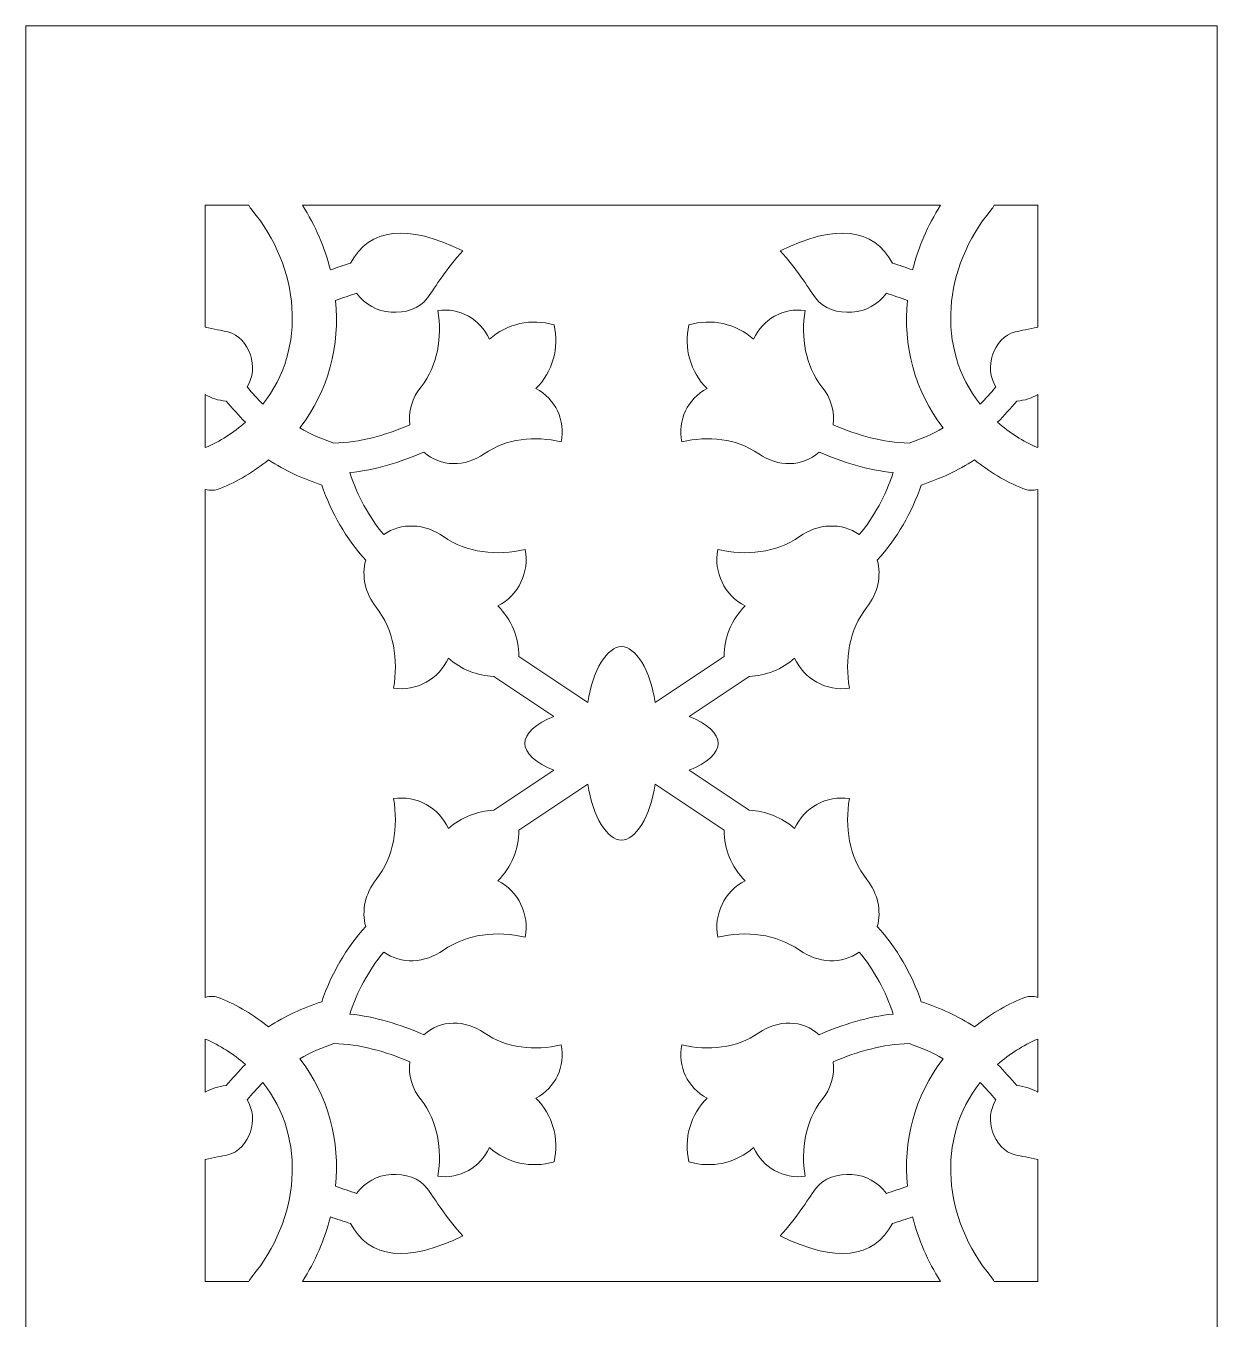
# Model space of a CAD drawing. Header units: millimetres. Extents: x -1649 to 1561, y -460 to 2135.
# Drawn here: x -356.2 to -24.2, y 175.7 to 536.2 of the extents above; entities that cross this region are included whole.
import ezdxf

# ---------------------------------------------------------------- set-up
doc = ezdxf.new("R2010")
doc.units = ezdxf.units.MM
doc.header["$MEASUREMENT"] = 0
doc.layers.add('Layer 1', color=7, linetype='Continuous')

msp = doc.modelspace()

# ---------------------------------------------------------------- linework, layer by layer
at = {"layer": 'Layer 1', "color": 250, "lineweight": 20}
for points, knots in [([(-356.2479, 136.2378), (-356.2479, 136.2378), (-356.2479, 536.2377), (-356.2479, 536.2377), (-356.2479, 536.2377), (-356.2479, 536.2377), (-24.248, 536.2377), (-24.248, 536.2377), (-24.248, 536.2377), (-24.248, 536.2377), (-24.248, 136.2378), (-24.248, 136.2378), (-24.248, 136.2378), (-24.248, 136.2378), (-356.2479, 136.2378), (-356.2479, 136.2378)], [0, 0, 0, 0, 0.2, 0.2, 0.2, 0.2, 0.4, 0.4, 0.4, 0.4, 0.6, 0.6, 0.6, 0.6, 1, 1, 1, 1]), ([(-306.2479, 486.2377), (-306.2479, 486.2377), (-306.2479, 452.2401), (-306.2479, 452.2401), (-306.2479, 452.2401), (-303.8246, 451.69), (-301.7154, 451.3224), (-299.9526, 450.9334), (-299.9526, 450.9334), (-296.8821, 450.2569), (-294.6956, 447.4931), (-293.6579, 444.5251), (-293.6579, 444.5251), (-292.6209, 441.5579), (-292.9621, 438.2815), (-294.59, 435.5912), (-294.59, 435.5912), (-293.1734, 433.9451), (-291.7174, 432.3318), (-290.2256, 430.7549), (-290.2256, 430.7549), (-277.7565, 446.3), (-280.0043, 469.0109), (-293.2378, 484.9178), (-293.2378, 484.9178), (-293.5801, 485.3293), (-293.8581, 485.7733), (-294.0739, 486.2377), (-294.0739, 486.2377), (-294.0739, 486.2377), (-306.2479, 486.2377), (-306.2479, 486.2377)], [0, 0, 0, 0, 0.11111111, 0.11111111, 0.11111111, 0.11111111, 0.22222222, 0.22222222, 0.22222222, 0.22222222, 0.33333333, 0.33333333, 0.33333333, 0.33333333, 0.44444444, 0.44444444, 0.44444444, 0.44444444, 0.55555556, 0.55555556, 0.55555556, 0.55555556, 0.66666667, 0.66666667, 0.66666667, 0.66666667, 0.77777778, 0.77777778, 0.77777778, 0.77777778, 1, 1, 1, 1]), ([(-269.9123, 459.7168), (-268.7138, 447.2095), (-271.7801, 434.5814), (-279.9054, 424.164), (-279.9054, 424.164), (-276.8931, 422.4287), (-273.7085, 421.0224), (-270.3878, 419.9143), (-270.3878, 419.9143), (-263.2255, 420.0904), (-256.0292, 422.1184), (-249.2706, 425.0025), (-249.2706, 425.0025), (-249.7346, 428.6444), (-248.6071, 432.5011), (-246.1188, 435.6378), (-246.1188, 435.6378), (-241.4363, 441.5403), (-240.1606, 449.4706), (-241.4508, 456.8941), (-241.4508, 456.8941), (-235.4057, 457.7623), (-229.5233, 454.4957), (-227.0631, 448.906), (-227.0631, 448.906), (-222.148, 453.2692), (-215.3208, 454.7732), (-209.0273, 452.8788), (-209.0273, 452.8788), (-207.5264, 446.479), (-209.4506, 439.7588), (-214.1119, 435.1236), (-214.1119, 435.1236), (-208.6856, 432.3208), (-205.7905, 426.2466), (-207.0322, 420.2665), (-207.0322, 420.2665), (-214.3621, 422.017), (-222.3562, 421.2362), (-228.5379, 416.9294), (-228.5379, 416.9294), (-233.8058, 413.2597), (-240.7022, 413.1964), (-245.324, 417.4492), (-245.324, 417.4492), (-251.9295, 414.5754), (-258.8987, 412.4393), (-265.9815, 411.6918), (-265.9815, 411.6918), (-263.8642, 405.3189), (-260.7415, 399.5173), (-256.4943, 394.4122), (-256.4943, 394.4122), (-251.6374, 397.8907), (-245.0234, 397.5227), (-239.894, 393.9124), (-239.894, 393.9124), (-233.3661, 389.3148), (-224.8985, 388.4454), (-217.1223, 390.2614), (-217.1223, 390.2614), (-215.8388, 383.9177), (-218.9378, 377.4967), (-224.7023, 374.5549), (-224.7023, 374.5549), (-220.9281, 370.7643), (-218.8704, 365.6786), (-218.854, 360.455), (-218.854, 360.455), (-218.854, 360.455), (-199.5888, 347.5876), (-199.5888, 347.5876), (-199.5888, 347.5876), (-198.4156, 356.722), (-194.0385, 363.2219), (-190.2485, 363.2219), (-190.2485, 363.2219), (-186.4561, 363.2219), (-182.0807, 356.722), (-180.9076, 347.5876), (-180.9076, 347.5876), (-180.9076, 347.5876), (-161.6418, 360.455), (-161.6418, 360.455), (-161.6418, 360.455), (-161.6254, 365.6786), (-159.5676, 370.7643), (-155.7934, 374.5549), (-155.7934, 374.5549), (-161.558, 377.4967), (-164.657, 383.9177), (-163.3734, 390.2614), (-163.3734, 390.2614), (-155.5973, 388.4454), (-147.1296, 389.3148), (-140.6018, 393.9124), (-140.6018, 393.9124), (-135.4725, 397.5227), (-128.8584, 397.8907), (-124.0015, 394.4122), (-124.0015, 394.4122), (-119.7544, 399.5173), (-116.6316, 405.3189), (-114.5144, 411.6918), (-114.5144, 411.6918), (-121.5972, 412.4393), (-128.5664, 414.5754), (-135.1718, 417.4492), (-135.1718, 417.4492), (-139.7938, 413.1964), (-146.69, 413.2597), (-151.9579, 416.9294), (-151.9579, 416.9294), (-158.1396, 421.2362), (-166.1337, 422.017), (-173.4636, 420.2665), (-173.4636, 420.2665), (-174.7053, 426.2466), (-171.8102, 432.3208), (-166.3839, 435.1236), (-166.3839, 435.1236), (-171.0452, 439.7588), (-172.9693, 446.479), (-171.4684, 452.8788), (-171.4684, 452.8788), (-165.175, 454.7732), (-158.3478, 453.2692), (-153.4327, 448.906), (-153.4327, 448.906), (-150.9725, 454.4957), (-145.0902, 457.7623), (-139.0451, 456.8941), (-139.0451, 456.8941), (-140.3353, 449.4706), (-139.0597, 441.5403), (-134.3771, 435.6378), (-134.3771, 435.6378), (-131.8888, 432.5011), (-130.7613, 428.6444), (-131.2252, 425.0025), (-131.2252, 425.0025), (-124.4667, 422.1184), (-117.2703, 420.0904), (-110.108, 419.9143), (-110.108, 419.9143), (-106.7875, 421.0224), (-103.6028, 422.4287), (-100.5905, 424.164), (-100.5905, 424.164), (-108.7158, 434.5814), (-111.7821, 447.2095), (-110.5835, 459.7168), (-110.5835, 459.7168), (-112.5216, 460.4157), (-114.4719, 461.0793), (-116.4343, 461.7078), (-116.4343, 461.7078), (-118.6772, 458.6032), (-122.1897, 456.6627), (-126.0113, 456.415), (-126.0113, 456.415), (-129.833, 456.1673), (-133.9727, 457.3063), (-136.1913, 460.4272), (-136.1913, 460.4272), (-138.538, 463.7284), (-141.3609, 468.3807), (-145.9979, 473.5557), (-145.9979, 473.5557), (-130.4553, 481.0804), (-120.0386, 479.9256), (-114.7487, 470.0911), (-114.7487, 470.0911), (-112.858, 469.4967), (-110.9782, 468.8713), (-109.1086, 468.2143), (-109.1086, 468.2143), (-107.5301, 474.4942), (-104.8931, 480.6048), (-101.3016, 486.2377), (-101.3016, 486.2377), (-101.3016, 486.2377), (-279.1943, 486.2377), (-279.1943, 486.2377), (-279.1943, 486.2377), (-275.6028, 480.6048), (-272.9657, 474.4942), (-271.3872, 468.2143), (-271.3872, 468.2143), (-269.5178, 468.8713), (-267.6379, 469.4967), (-265.7471, 470.0911), (-265.7471, 470.0911), (-260.4573, 479.9256), (-250.0405, 481.0804), (-234.498, 473.5557), (-234.498, 473.5557), (-239.135, 468.3807), (-241.9578, 463.7284), (-244.3046, 460.4272), (-244.3046, 460.4272), (-246.5232, 457.3063), (-250.6629, 456.1673), (-254.4846, 456.415), (-254.4846, 456.415), (-258.3061, 456.6627), (-261.8187, 458.6032), (-264.0615, 461.7078), (-264.0615, 461.7078), (-266.0239, 461.0793), (-267.9743, 460.4157), (-269.9123, 459.7168)], [0, 0, 0, 0, 0.01851852, 0.01851852, 0.01851852, 0.01851852, 0.03703704, 0.03703704, 0.03703704, 0.03703704, 0.05555556, 0.05555556, 0.05555556, 0.05555556, 0.07407407, 0.07407407, 0.07407407, 0.07407407, 0.09259259, 0.09259259, 0.09259259, 0.09259259, 0.11111111, 0.11111111, 0.11111111, 0.11111111, 0.12962963, 0.12962963, 0.12962963, 0.12962963, 0.14814815, 0.14814815, 0.14814815, 0.14814815, 0.16666667, 0.16666667, 0.16666667, 0.16666667, 0.18518519, 0.18518519, 0.18518519, 0.18518519, 0.2037037, 0.2037037, 0.2037037, 0.2037037, 0.22222222, 0.22222222, 0.22222222, 0.22222222, 0.24074074, 0.24074074, 0.24074074, 0.24074074, 0.25925926, 0.25925926, 0.25925926, 0.25925926, 0.27777778, 0.27777778, 0.27777778, 0.27777778, 0.2962963, 0.2962963, 0.2962963, 0.2962963, 0.31481481, 0.31481481, 0.31481481, 0.31481481, 0.33333333, 0.33333333, 0.33333333, 0.33333333, 0.35185185, 0.35185185, 0.35185185, 0.35185185, 0.37037037, 0.37037037, 0.37037037, 0.37037037, 0.38888889, 0.38888889, 0.38888889, 0.38888889, 0.40740741, 0.40740741, 0.40740741, 0.40740741, 0.42592593, 0.42592593, 0.42592593, 0.42592593, 0.44444444, 0.44444444, 0.44444444, 0.44444444, 0.46296296, 0.46296296, 0.46296296, 0.46296296, 0.48148148, 0.48148148, 0.48148148, 0.48148148, 0.5, 0.5, 0.5, 0.5, 0.51851852, 0.51851852, 0.51851852, 0.51851852, 0.53703704, 0.53703704, 0.53703704, 0.53703704, 0.55555556, 0.55555556, 0.55555556, 0.55555556, 0.57407407, 0.57407407, 0.57407407, 0.57407407, 0.59259259, 0.59259259, 0.59259259, 0.59259259, 0.61111111, 0.61111111, 0.61111111, 0.61111111, 0.62962963, 0.62962963, 0.62962963, 0.62962963, 0.64814815, 0.64814815, 0.64814815, 0.64814815, 0.66666667, 0.66666667, 0.66666667, 0.66666667, 0.68518519, 0.68518519, 0.68518519, 0.68518519, 0.7037037, 0.7037037, 0.7037037, 0.7037037, 0.72222222, 0.72222222, 0.72222222, 0.72222222, 0.74074074, 0.74074074, 0.74074074, 0.74074074, 0.75925926, 0.75925926, 0.75925926, 0.75925926, 0.77777778, 0.77777778, 0.77777778, 0.77777778, 0.7962963, 0.7962963, 0.7962963, 0.7962963, 0.81481481, 0.81481481, 0.81481481, 0.81481481, 0.83333333, 0.83333333, 0.83333333, 0.83333333, 0.85185185, 0.85185185, 0.85185185, 0.85185185, 0.87037037, 0.87037037, 0.87037037, 0.87037037, 0.88888889, 0.88888889, 0.88888889, 0.88888889, 0.90740741, 0.90740741, 0.90740741, 0.90740741, 0.92592593, 0.92592593, 0.92592593, 0.92592593, 0.94444444, 0.94444444, 0.94444444, 0.94444444, 0.96296296, 0.96296296, 0.96296296, 0.96296296, 1, 1, 1, 1]), ([(-87.2581, 484.9178), (-100.4916, 469.0109), (-102.7393, 446.3), (-90.2703, 430.7549), (-90.2703, 430.7549), (-88.7784, 432.3318), (-87.3224, 433.9451), (-85.9058, 435.5912), (-85.9058, 435.5912), (-87.5337, 438.2815), (-87.875, 441.5579), (-86.8379, 444.5251), (-86.8379, 444.5251), (-85.8002, 447.4931), (-83.6137, 450.2569), (-80.5432, 450.9334), (-80.5432, 450.9334), (-78.7804, 451.3224), (-76.6714, 451.69), (-74.248, 452.2401), (-74.248, 452.2401), (-74.248, 452.2401), (-74.248, 486.2377), (-74.248, 486.2377), (-74.248, 486.2377), (-74.248, 486.2377), (-86.422, 486.2377), (-86.422, 486.2377), (-86.422, 486.2377), (-86.6378, 485.7733), (-86.9158, 485.3293), (-87.2581, 484.9178)], [0, 0, 0, 0, 0.11111111, 0.11111111, 0.11111111, 0.11111111, 0.22222222, 0.22222222, 0.22222222, 0.22222222, 0.33333333, 0.33333333, 0.33333333, 0.33333333, 0.44444444, 0.44444444, 0.44444444, 0.44444444, 0.55555556, 0.55555556, 0.55555556, 0.55555556, 0.66666667, 0.66666667, 0.66666667, 0.66666667, 0.77777778, 0.77777778, 0.77777778, 0.77777778, 1, 1, 1, 1]), ([(-306.2479, 433.4777), (-306.2479, 433.4777), (-306.2479, 418.6778), (-306.2479, 418.6778), (-306.2479, 418.6778), (-302.1307, 420.4535), (-298.3713, 422.8417), (-295.0715, 425.7233), (-295.0715, 425.7233), (-296.896, 427.6437), (-298.669, 429.614), (-300.3862, 431.6317), (-300.3862, 431.6317), (-302.6401, 431.841), (-304.5937, 432.4569), (-306.2479, 433.4777)], [0, 0, 0, 0, 0.2, 0.2, 0.2, 0.2, 0.4, 0.4, 0.4, 0.4, 0.6, 0.6, 0.6, 0.6, 1, 1, 1, 1]), ([(-80.1097, 431.6317), (-81.8268, 429.614), (-83.5998, 427.6437), (-85.4244, 425.7233), (-85.4244, 425.7233), (-82.1247, 422.8418), (-78.3651, 420.4535), (-74.248, 418.6778), (-74.248, 418.6778), (-74.248, 418.6778), (-74.248, 433.4777), (-74.248, 433.4777), (-74.248, 433.4777), (-75.9023, 432.4569), (-77.8558, 431.841), (-80.1097, 431.6317)], [0, 0, 0, 0, 0.2, 0.2, 0.2, 0.2, 0.4, 0.4, 0.4, 0.4, 0.6, 0.6, 0.6, 0.6, 1, 1, 1, 1]), ([(-306.2479, 407.0407), (-306.2479, 407.0407), (-306.2479, 265.4346), (-306.2479, 265.4346), (-306.2479, 265.4346), (-304.9413, 265.838), (-303.4928, 265.8064), (-302.1361, 265.2431), (-302.1361, 265.2431), (-297.2143, 263.2), (-292.6792, 260.4799), (-288.6342, 257.2029), (-288.6342, 257.2029), (-284.0202, 260.1914), (-279.0382, 262.5127), (-273.7886, 264.2261), (-273.7886, 264.2261), (-271.0921, 272.0308), (-267.0471, 279.0954), (-261.5411, 285.2182), (-261.5411, 285.2182), (-262.75, 289.5656), (-261.6547, 294.437), (-258.623, 298.2974), (-258.623, 298.2974), (-253.6915, 304.5769), (-252.3812, 312.9875), (-253.7881, 320.8481), (-253.7881, 320.8481), (-247.3866, 321.7989), (-241.1356, 318.3683), (-238.4993, 312.4581), (-238.4993, 312.4581), (-234.9588, 315.6331), (-230.4663, 317.3993), (-225.8468, 317.5717), (-225.8468, 317.5717), (-225.8468, 317.5717), (-209.1045, 328.7541), (-209.1045, 328.7541), (-209.1045, 328.7541), (-214.09, 330.6832), (-217.2328, 333.6018), (-217.2328, 336.237), (-217.2328, 336.237), (-217.2328, 338.8739), (-214.09, 341.7933), (-209.1045, 343.7211), (-209.1045, 343.7211), (-209.1045, 343.7211), (-225.8468, 354.9036), (-225.8468, 354.9036), (-225.8468, 354.9036), (-230.4663, 355.076), (-234.9588, 356.8422), (-238.4993, 360.0172), (-238.4993, 360.0172), (-241.1356, 354.107), (-247.3866, 350.6764), (-253.7881, 351.6272), (-253.7881, 351.6272), (-252.3812, 359.4878), (-253.6915, 367.8984), (-258.623, 374.1779), (-258.623, 374.1779), (-261.6547, 378.0383), (-262.75, 382.9097), (-261.5411, 387.2572), (-261.5411, 387.2572), (-267.0471, 393.3799), (-271.0921, 400.4445), (-273.7886, 408.2492), (-273.7886, 408.2492), (-279.0382, 409.9626), (-284.0202, 412.2839), (-288.6342, 415.2724), (-288.6342, 415.2724), (-292.6792, 411.9954), (-297.2143, 409.2753), (-302.1361, 407.2322), (-302.1361, 407.2322), (-303.4928, 406.6689), (-304.9413, 406.6373), (-306.2479, 407.0407)], [0, 0, 0, 0, 0.04545455, 0.04545455, 0.04545455, 0.04545455, 0.09090909, 0.09090909, 0.09090909, 0.09090909, 0.13636364, 0.13636364, 0.13636364, 0.13636364, 0.18181818, 0.18181818, 0.18181818, 0.18181818, 0.22727273, 0.22727273, 0.22727273, 0.22727273, 0.27272727, 0.27272727, 0.27272727, 0.27272727, 0.31818182, 0.31818182, 0.31818182, 0.31818182, 0.36363636, 0.36363636, 0.36363636, 0.36363636, 0.40909091, 0.40909091, 0.40909091, 0.40909091, 0.45454545, 0.45454545, 0.45454545, 0.45454545, 0.5, 0.5, 0.5, 0.5, 0.54545455, 0.54545455, 0.54545455, 0.54545455, 0.59090909, 0.59090909, 0.59090909, 0.59090909, 0.63636364, 0.63636364, 0.63636364, 0.63636364, 0.68181818, 0.68181818, 0.68181818, 0.68181818, 0.72727273, 0.72727273, 0.72727273, 0.72727273, 0.77272727, 0.77272727, 0.77272727, 0.77272727, 0.81818182, 0.81818182, 0.81818182, 0.81818182, 0.86363636, 0.86363636, 0.86363636, 0.86363636, 0.90909091, 0.90909091, 0.90909091, 0.90909091, 1, 1, 1, 1]), ([(-154.6489, 354.9036), (-154.6489, 354.9036), (-171.3919, 343.7205), (-171.3919, 343.7205), (-171.3919, 343.7205), (-166.4058, 341.7914), (-163.2635, 338.8734), (-163.2635, 336.2376), (-163.2635, 336.2376), (-163.2635, 333.6007), (-166.4064, 330.6825), (-171.3913, 328.7541), (-171.3913, 328.7541), (-171.3913, 328.7541), (-154.6489, 317.5717), (-154.6489, 317.5717), (-154.6489, 317.5717), (-150.0294, 317.3993), (-145.537, 315.6331), (-141.9965, 312.4581), (-141.9965, 312.4581), (-139.3602, 318.3683), (-133.1092, 321.7989), (-126.7077, 320.8481), (-126.7077, 320.8481), (-128.1146, 312.9875), (-126.8043, 304.5769), (-121.8728, 298.2974), (-121.8728, 298.2974), (-118.8411, 294.437), (-117.7458, 289.5656), (-118.9547, 285.2182), (-118.9547, 285.2182), (-113.4488, 279.0954), (-109.4037, 272.0308), (-106.7072, 264.2261), (-106.7072, 264.2261), (-101.4576, 262.5127), (-96.4757, 260.1914), (-91.8617, 257.2029), (-91.8617, 257.2029), (-87.8167, 260.4799), (-83.2817, 263.2), (-78.3598, 265.2431), (-78.3598, 265.2431), (-77.0031, 265.8064), (-75.5546, 265.838), (-74.248, 265.4346), (-74.248, 265.4346), (-74.248, 265.4346), (-74.248, 407.0407), (-74.248, 407.0407), (-74.248, 407.0407), (-75.5546, 406.6373), (-77.0031, 406.6689), (-78.3598, 407.2322), (-78.3598, 407.2322), (-83.2817, 409.2753), (-87.8167, 411.9954), (-91.8617, 415.2724), (-91.8617, 415.2724), (-96.4757, 412.2839), (-101.4576, 409.9626), (-106.7072, 408.2492), (-106.7072, 408.2492), (-109.4037, 400.4445), (-113.4488, 393.3799), (-118.9547, 387.2572), (-118.9547, 387.2572), (-117.7458, 382.9097), (-118.8411, 378.0383), (-121.8728, 374.1779), (-121.8728, 374.1779), (-126.8043, 367.8984), (-128.1146, 359.4878), (-126.7077, 351.6272), (-126.7077, 351.6272), (-133.1092, 350.6764), (-139.3602, 354.107), (-141.9965, 360.0172), (-141.9965, 360.0172), (-145.537, 356.8422), (-150.0294, 355.076), (-154.6489, 354.9036)], [0, 0, 0, 0, 0.04545455, 0.04545455, 0.04545455, 0.04545455, 0.09090909, 0.09090909, 0.09090909, 0.09090909, 0.13636364, 0.13636364, 0.13636364, 0.13636364, 0.18181818, 0.18181818, 0.18181818, 0.18181818, 0.22727273, 0.22727273, 0.22727273, 0.22727273, 0.27272727, 0.27272727, 0.27272727, 0.27272727, 0.31818182, 0.31818182, 0.31818182, 0.31818182, 0.36363636, 0.36363636, 0.36363636, 0.36363636, 0.40909091, 0.40909091, 0.40909091, 0.40909091, 0.45454545, 0.45454545, 0.45454545, 0.45454545, 0.5, 0.5, 0.5, 0.5, 0.54545455, 0.54545455, 0.54545455, 0.54545455, 0.59090909, 0.59090909, 0.59090909, 0.59090909, 0.63636364, 0.63636364, 0.63636364, 0.63636364, 0.68181818, 0.68181818, 0.68181818, 0.68181818, 0.72727273, 0.72727273, 0.72727273, 0.72727273, 0.77272727, 0.77272727, 0.77272727, 0.77272727, 0.81818182, 0.81818182, 0.81818182, 0.81818182, 0.86363636, 0.86363636, 0.86363636, 0.86363636, 0.90909091, 0.90909091, 0.90909091, 0.90909091, 1, 1, 1, 1]), ([(-256.4943, 278.0631), (-260.7415, 272.958), (-263.8642, 267.1564), (-265.9815, 260.7834), (-265.9815, 260.7834), (-258.8987, 260.036), (-251.9295, 257.8999), (-245.324, 255.0261), (-245.324, 255.0261), (-240.7022, 259.2789), (-233.8058, 259.2156), (-228.5379, 255.5459), (-228.5379, 255.5459), (-222.3562, 251.2391), (-214.3621, 250.4583), (-207.0322, 252.2088), (-207.0322, 252.2088), (-205.7905, 246.2286), (-208.6856, 240.1545), (-214.1119, 237.3517), (-214.1119, 237.3517), (-209.4506, 232.7165), (-207.5264, 225.9963), (-209.0273, 219.5965), (-209.0273, 219.5965), (-215.3208, 217.7021), (-222.148, 219.2061), (-227.0631, 223.5693), (-227.0631, 223.5693), (-229.5233, 217.9797), (-235.4057, 214.713), (-241.4508, 215.5812), (-241.4508, 215.5812), (-240.1606, 223.0047), (-241.4363, 230.935), (-246.1188, 236.8374), (-246.1188, 236.8374), (-248.6071, 239.9741), (-249.7346, 243.8309), (-249.2706, 247.4728), (-249.2706, 247.4728), (-256.0292, 250.3569), (-263.2255, 252.3849), (-270.3878, 252.561), (-270.3878, 252.561), (-273.7085, 251.4529), (-276.8931, 250.0466), (-279.9054, 248.3113), (-279.9054, 248.3113), (-271.7801, 237.8939), (-268.7138, 225.2658), (-269.9123, 212.7585), (-269.9123, 212.7585), (-267.9743, 212.0596), (-266.0239, 211.396), (-264.0615, 210.7675), (-264.0615, 210.7675), (-261.8187, 213.8721), (-258.3061, 215.8126), (-254.4846, 216.0603), (-254.4846, 216.0603), (-250.6629, 216.3081), (-246.5232, 215.169), (-244.3046, 212.0481), (-244.3046, 212.0481), (-241.9578, 208.7468), (-239.135, 204.0947), (-234.498, 198.9196), (-234.498, 198.9196), (-250.0405, 191.3949), (-260.4573, 192.5497), (-265.7471, 202.3842), (-265.7471, 202.3842), (-267.6379, 202.9786), (-269.5178, 203.604), (-271.3872, 204.261), (-271.3872, 204.261), (-272.9657, 197.9812), (-275.6027, 191.8707), (-279.1942, 186.2378), (-279.1942, 186.2378), (-279.1942, 186.2378), (-101.3017, 186.2378), (-101.3017, 186.2378), (-101.3017, 186.2378), (-104.8931, 191.8707), (-107.5301, 197.9812), (-109.1086, 204.261), (-109.1086, 204.261), (-110.9782, 203.604), (-112.858, 202.9786), (-114.7487, 202.3842), (-114.7487, 202.3842), (-120.0386, 192.5497), (-130.4553, 191.3949), (-145.9979, 198.9196), (-145.9979, 198.9196), (-141.3609, 204.0947), (-138.538, 208.7468), (-136.1913, 212.0481), (-136.1913, 212.0481), (-133.9727, 215.169), (-129.833, 216.3081), (-126.0113, 216.0603), (-126.0113, 216.0603), (-122.1897, 215.8126), (-118.6772, 213.8721), (-116.4343, 210.7675), (-116.4343, 210.7675), (-114.4719, 211.396), (-112.5216, 212.0596), (-110.5835, 212.7585), (-110.5835, 212.7585), (-111.7821, 225.2658), (-108.7158, 237.8939), (-100.5905, 248.3113), (-100.5905, 248.3113), (-103.6028, 250.0466), (-106.7875, 251.4529), (-110.108, 252.561), (-110.108, 252.561), (-117.2703, 252.3849), (-124.4667, 250.3569), (-131.2252, 247.4728), (-131.2252, 247.4728), (-130.7613, 243.8309), (-131.8888, 239.9741), (-134.3771, 236.8374), (-134.3771, 236.8374), (-139.0597, 230.935), (-140.3353, 223.0047), (-139.0451, 215.5812), (-139.0451, 215.5812), (-145.0902, 214.713), (-150.9725, 217.9797), (-153.4327, 223.5693), (-153.4327, 223.5693), (-158.3478, 219.2061), (-165.175, 217.7021), (-171.4684, 219.5965), (-171.4684, 219.5965), (-172.9693, 225.9963), (-171.0452, 232.7165), (-166.3839, 237.3517), (-166.3839, 237.3517), (-171.8102, 240.1545), (-174.7053, 246.2286), (-173.4636, 252.2088), (-173.4636, 252.2088), (-166.1337, 250.4583), (-158.1396, 251.2391), (-151.9579, 255.5459), (-151.9579, 255.5459), (-146.69, 259.2156), (-139.7938, 259.2789), (-135.1718, 255.0261), (-135.1718, 255.0261), (-128.5664, 257.8999), (-121.5972, 260.036), (-114.5144, 260.7834), (-114.5144, 260.7834), (-116.6316, 267.1564), (-119.7544, 272.958), (-124.0015, 278.0631), (-124.0015, 278.0631), (-128.8584, 274.5847), (-135.4725, 274.9525), (-140.6018, 278.5629), (-140.6018, 278.5629), (-147.1296, 283.1604), (-155.5973, 284.0299), (-163.3734, 282.2139), (-163.3734, 282.2139), (-164.657, 288.5577), (-161.558, 294.9786), (-155.7934, 297.9204), (-155.7934, 297.9204), (-159.5676, 301.711), (-161.6254, 306.7967), (-161.6418, 312.0204), (-161.6418, 312.0204), (-161.6418, 312.0204), (-180.9076, 324.8877), (-180.9076, 324.8877), (-180.9076, 324.8877), (-182.0807, 315.7527), (-186.4572, 309.2527), (-190.2479, 309.2527), (-190.2479, 309.2527), (-194.0404, 309.2527), (-198.4156, 315.7521), (-199.5888, 324.8877), (-199.5888, 324.8877), (-199.5888, 324.8877), (-218.854, 312.0204), (-218.854, 312.0204), (-218.854, 312.0204), (-218.8704, 306.7967), (-220.9281, 301.711), (-224.7023, 297.9204), (-224.7023, 297.9204), (-218.9378, 294.9786), (-215.8388, 288.5577), (-217.1223, 282.2139), (-217.1223, 282.2139), (-224.8985, 284.0299), (-233.3661, 283.1604), (-239.894, 278.5629), (-239.894, 278.5629), (-245.0234, 274.9525), (-251.6374, 274.5847), (-256.4943, 278.0631)], [0, 0, 0, 0, 0.01851852, 0.01851852, 0.01851852, 0.01851852, 0.03703704, 0.03703704, 0.03703704, 0.03703704, 0.05555556, 0.05555556, 0.05555556, 0.05555556, 0.07407407, 0.07407407, 0.07407407, 0.07407407, 0.09259259, 0.09259259, 0.09259259, 0.09259259, 0.11111111, 0.11111111, 0.11111111, 0.11111111, 0.12962963, 0.12962963, 0.12962963, 0.12962963, 0.14814815, 0.14814815, 0.14814815, 0.14814815, 0.16666667, 0.16666667, 0.16666667, 0.16666667, 0.18518519, 0.18518519, 0.18518519, 0.18518519, 0.2037037, 0.2037037, 0.2037037, 0.2037037, 0.22222222, 0.22222222, 0.22222222, 0.22222222, 0.24074074, 0.24074074, 0.24074074, 0.24074074, 0.25925926, 0.25925926, 0.25925926, 0.25925926, 0.27777778, 0.27777778, 0.27777778, 0.27777778, 0.2962963, 0.2962963, 0.2962963, 0.2962963, 0.31481481, 0.31481481, 0.31481481, 0.31481481, 0.33333333, 0.33333333, 0.33333333, 0.33333333, 0.35185185, 0.35185185, 0.35185185, 0.35185185, 0.37037037, 0.37037037, 0.37037037, 0.37037037, 0.38888889, 0.38888889, 0.38888889, 0.38888889, 0.40740741, 0.40740741, 0.40740741, 0.40740741, 0.42592593, 0.42592593, 0.42592593, 0.42592593, 0.44444444, 0.44444444, 0.44444444, 0.44444444, 0.46296296, 0.46296296, 0.46296296, 0.46296296, 0.48148148, 0.48148148, 0.48148148, 0.48148148, 0.5, 0.5, 0.5, 0.5, 0.51851852, 0.51851852, 0.51851852, 0.51851852, 0.53703704, 0.53703704, 0.53703704, 0.53703704, 0.55555556, 0.55555556, 0.55555556, 0.55555556, 0.57407407, 0.57407407, 0.57407407, 0.57407407, 0.59259259, 0.59259259, 0.59259259, 0.59259259, 0.61111111, 0.61111111, 0.61111111, 0.61111111, 0.62962963, 0.62962963, 0.62962963, 0.62962963, 0.64814815, 0.64814815, 0.64814815, 0.64814815, 0.66666667, 0.66666667, 0.66666667, 0.66666667, 0.68518519, 0.68518519, 0.68518519, 0.68518519, 0.7037037, 0.7037037, 0.7037037, 0.7037037, 0.72222222, 0.72222222, 0.72222222, 0.72222222, 0.74074074, 0.74074074, 0.74074074, 0.74074074, 0.75925926, 0.75925926, 0.75925926, 0.75925926, 0.77777778, 0.77777778, 0.77777778, 0.77777778, 0.7962963, 0.7962963, 0.7962963, 0.7962963, 0.81481481, 0.81481481, 0.81481481, 0.81481481, 0.83333333, 0.83333333, 0.83333333, 0.83333333, 0.85185185, 0.85185185, 0.85185185, 0.85185185, 0.87037037, 0.87037037, 0.87037037, 0.87037037, 0.88888889, 0.88888889, 0.88888889, 0.88888889, 0.90740741, 0.90740741, 0.90740741, 0.90740741, 0.92592593, 0.92592593, 0.92592593, 0.92592593, 0.94444444, 0.94444444, 0.94444444, 0.94444444, 0.96296296, 0.96296296, 0.96296296, 0.96296296, 1, 1, 1, 1]), ([(-306.2479, 253.7975), (-306.2479, 253.7975), (-306.2479, 238.9976), (-306.2479, 238.9976), (-306.2479, 238.9976), (-304.5937, 240.0184), (-302.6401, 240.6343), (-300.3862, 240.8436), (-300.3862, 240.8436), (-298.669, 242.8613), (-296.896, 244.8316), (-295.0715, 246.752), (-295.0715, 246.752), (-298.3713, 249.6336), (-302.1307, 252.0218), (-306.2479, 253.7975)], [0, 0, 0, 0, 0.2, 0.2, 0.2, 0.2, 0.4, 0.4, 0.4, 0.4, 0.6, 0.6, 0.6, 0.6, 1, 1, 1, 1]), ([(-74.248, 253.7975), (-78.3651, 252.0218), (-82.1247, 249.6335), (-85.4244, 246.752), (-85.4244, 246.752), (-83.5998, 244.8316), (-81.8268, 242.8613), (-80.1097, 240.8436), (-80.1097, 240.8436), (-77.8558, 240.6343), (-75.9023, 240.0184), (-74.248, 238.9976), (-74.248, 238.9976), (-74.248, 238.9976), (-74.248, 253.7975), (-74.248, 253.7975)], [0, 0, 0, 0, 0.2, 0.2, 0.2, 0.2, 0.4, 0.4, 0.4, 0.4, 0.6, 0.6, 0.6, 0.6, 1, 1, 1, 1]), ([(-306.2479, 220.2352), (-306.2479, 220.2352), (-306.2479, 186.2378), (-306.2479, 186.2378), (-306.2479, 186.2378), (-306.2479, 186.2378), (-294.0738, 186.2378), (-294.0738, 186.2378), (-294.0738, 186.2378), (-293.858, 186.7021), (-293.58, 187.1461), (-293.2378, 187.5575), (-293.2378, 187.5575), (-280.0043, 203.4643), (-277.7565, 226.1753), (-290.2256, 241.7204), (-290.2256, 241.7204), (-291.7174, 240.1435), (-293.1734, 238.5303), (-294.59, 236.8841), (-294.59, 236.8841), (-292.9621, 234.1938), (-292.6209, 230.9174), (-293.6579, 227.9502), (-293.6579, 227.9502), (-294.6956, 224.9822), (-296.8821, 222.2184), (-299.9526, 221.5419), (-299.9526, 221.5419), (-301.7154, 221.1529), (-303.8246, 220.7853), (-306.2479, 220.2352)], [0, 0, 0, 0, 0.11111111, 0.11111111, 0.11111111, 0.11111111, 0.22222222, 0.22222222, 0.22222222, 0.22222222, 0.33333333, 0.33333333, 0.33333333, 0.33333333, 0.44444444, 0.44444444, 0.44444444, 0.44444444, 0.55555556, 0.55555556, 0.55555556, 0.55555556, 0.66666667, 0.66666667, 0.66666667, 0.66666667, 0.77777778, 0.77777778, 0.77777778, 0.77777778, 1, 1, 1, 1]), ([(-90.2703, 241.7204), (-102.7393, 226.1753), (-100.4916, 203.4643), (-87.2581, 187.5575), (-87.2581, 187.5575), (-86.9159, 187.1461), (-86.6379, 186.7021), (-86.4221, 186.2378), (-86.4221, 186.2378), (-86.4221, 186.2378), (-74.248, 186.2378), (-74.248, 186.2378), (-74.248, 186.2378), (-74.248, 186.2378), (-74.248, 220.2352), (-74.248, 220.2352), (-74.248, 220.2352), (-76.6714, 220.7853), (-78.7804, 221.1529), (-80.5432, 221.5419), (-80.5432, 221.5419), (-83.6137, 222.2184), (-85.8002, 224.9822), (-86.8379, 227.9502), (-86.8379, 227.9502), (-87.875, 230.9174), (-87.5337, 234.1938), (-85.9058, 236.8841), (-85.9058, 236.8841), (-87.3224, 238.5303), (-88.7784, 240.1435), (-90.2703, 241.7204)], [0, 0, 0, 0, 0.11111111, 0.11111111, 0.11111111, 0.11111111, 0.22222222, 0.22222222, 0.22222222, 0.22222222, 0.33333333, 0.33333333, 0.33333333, 0.33333333, 0.44444444, 0.44444444, 0.44444444, 0.44444444, 0.55555556, 0.55555556, 0.55555556, 0.55555556, 0.66666667, 0.66666667, 0.66666667, 0.66666667, 0.77777778, 0.77777778, 0.77777778, 0.77777778, 1, 1, 1, 1])]:
    msp.add_open_spline(points, degree=3, knots=knots, dxfattribs=at)

doc.saveas('drawing.dxf')
